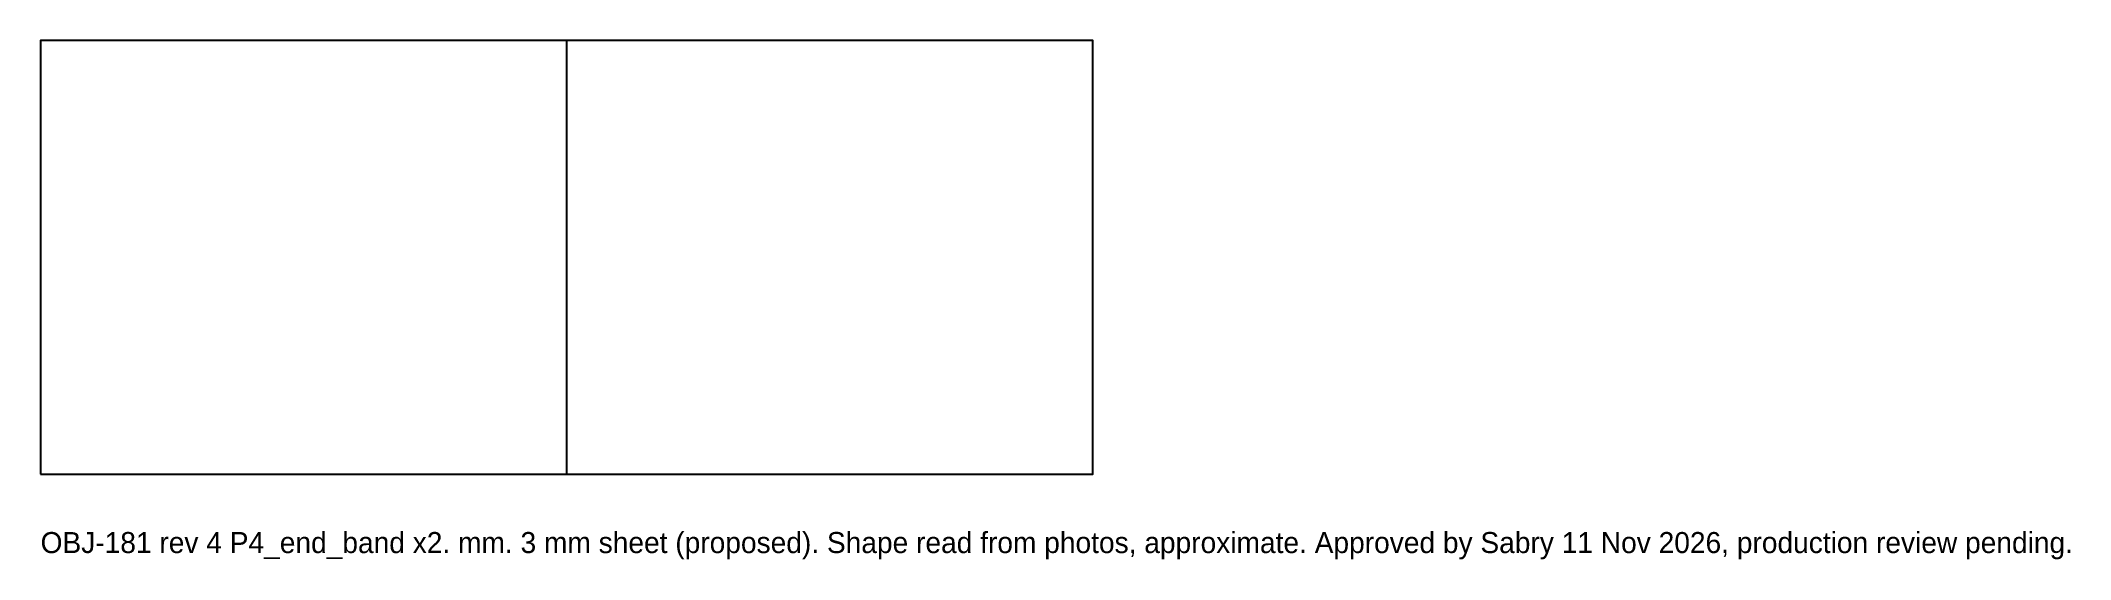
# Model space of a CAD drawing. Header units: millimetres. Extents: x 0 to 772, y -32 to 165.
import ezdxf

# ---------------------------------------------------------------- set-up
doc = ezdxf.new("R2010")
doc.units = ezdxf.units.MM
for name, color, linetype in [('BEND', 5, 'Continuous'), ('CUT', 7, 'Continuous'), ('NOTE', 8, 'Continuous')]:
    doc.layers.add(name, color=color, linetype=linetype)

msp = doc.modelspace()

# ---------------------------------------------------------------- linework, layer by layer
at = {"layer": 'BEND'}
msp.add_line((200.12, 0), (200.12, 165), dxfattribs=at)
at = {"layer": 'CUT'}
msp.add_lwpolyline([(0, 0), (400.25, 0), (400.25, 165), (0, 165)], close=True, dxfattribs=at)

# ---------------------------------------------------------------- texts
at = {"layer": 'NOTE'}
msp.add_text('OBJ-181 rev 4 P4_end_band x2. mm. 3 mm sheet (proposed). Shape read from photos, approximate. Approved by Sabry 11 Nov 2026, production review pending.', height=8, dxfattribs=at).set_placement((0, -30))

doc.saveas('drawing.dxf')
